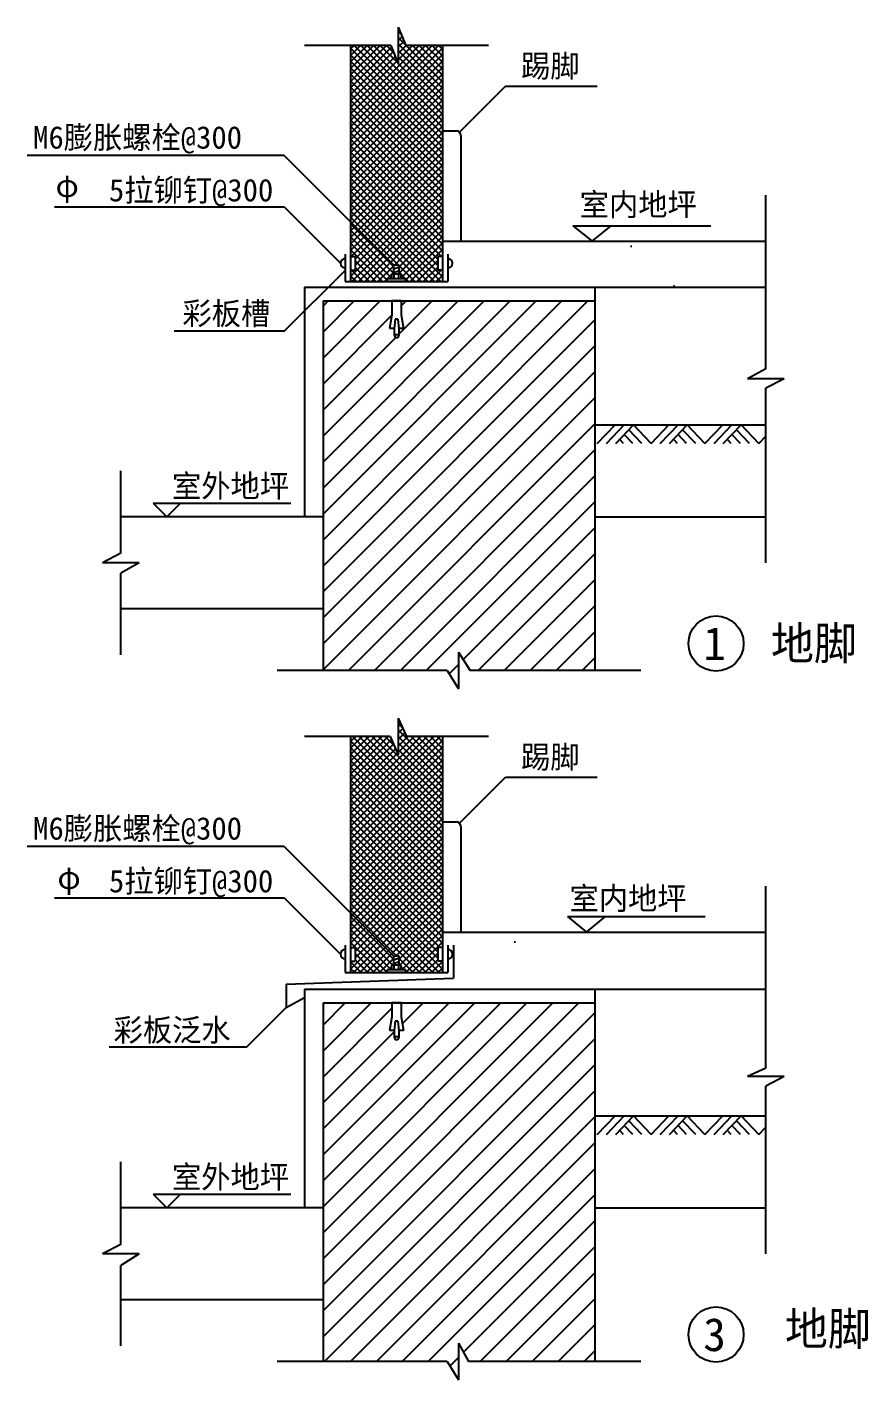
# Model space of a CAD drawing. Header units: metres. Extents: x 21 to 19230, y 1053 to 30390.
# Drawn here: x 21 to 9175, y 15668 to 30390 of the extents above; entities that cross this region are included whole.
import ezdxf

# ---------------------------------------------------------------- set-up
doc = ezdxf.new("R2010")
doc.units = ezdxf.units.M
for name, color, linetype in [('1', 2, 'Continuous'), ('2', 3, 'Continuous'), ('4', 5, 'Continuous'), ('5', 6, 'Continuous')]:
    doc.layers.add(name, color=color, linetype=linetype)

msp = doc.modelspace()

# ---------------------------------------------------------------- hatches: boundary and pattern name
at = {"layer": '2'}
h = msp.add_hatch(dxfattribs=at)
h.set_pattern_fill('AR-SAND', scale=100)
h.paths.add_polyline_path([(8063.73, 28059.31), (4542.72, 28059.31), (4542.72, 27619.31), (4602.72, 27619.31), (4602.72, 27869.31, -1), (4602.72, 27769.31), (4602.72, 27619.31), (4602.72, 27559.31), (8063.73, 27559.31)])
h.paths.add_polyline_path([(6202.72, 27559.31), (3301.36, 27559.31), (3042.72, 27300.67), (3042.72, 25059.31), (3242.72, 25059.31), (3242.72, 27409.31), (6202.72, 27409.31)])
h.paths.add_polyline_path([(3301.36, 27559.31), (3042.72, 27559.31), (3042.72, 27300.67)])
h = msp.add_hatch(dxfattribs=at)
h.set_pattern_fill('AR-SAND', scale=100)
h.paths.add_polyline_path([(6202.72, 19920.24), (3042.72, 19920.24), (3042.72, 17540.24), (3242.72, 17540.24), (3242.72, 19770.24), (6202.72, 19770.24)])
h.paths.add_polyline_path([(8063.73, 20540.24), (4662.72, 20540.24), (4662.72, 20400.24), (4662.72, 20040.24), (4662.72, 19920.24), (8063.73, 19920.24)])
at = {"layer": '5'}
h = msp.add_hatch(dxfattribs=at)
h.set_pattern_fill('AR-CONC', scale=150)
h.paths.add_polyline_path([(7863.73, 26560.84), (8063.73, 26610.84), (8063.73, 27559.31), (6202.72, 27559.31), (6202.72, 26059.31), (8063.73, 26059.31), (8063.73, 26510.84), (8263.73, 26560.84)])
h = msp.add_hatch(dxfattribs=at)
h.set_pattern_fill('AR-CONC', scale=150)
h.paths.add_polyline_path([(7863.73, 19041.77), (8063.73, 19091.77), (8063.73, 19920.24), (6202.72, 19920.24), (6202.72, 18540.24), (8063.73, 18540.24), (8063.73, 18991.77), (8263.73, 19041.77)])

# ---------------------------------------------------------------- linework, layer by layer
at = {"layer": '1'}
for p, q in [((3542.72, 30189.5), (3542.72, 27619.31)), ((4542.72, 30189.5), (4542.72, 27619.31)), ((3482.72, 27919.31), (3482.72, 27619.31)), ((4602.72, 27919.31), (4602.72, 27619.31)), ((3482.72, 27619.31), (4602.72, 27619.31)), ((3542.72, 22670.42), (3542.72, 20100.24)), ((4542.72, 22670.42), (4542.72, 20100.24)), ((3482.72, 20400.24), (3482.72, 20100.24)), ((4602.72, 20400.24), (4602.72, 20100.24)), ((4662.72, 20400.24), (4662.72, 20040.24)), ((2842.72, 19972.83), (4662.72, 20040.24)), ((3482.72, 20100.24), (4602.72, 20100.24)), ((2842.72, 19972.83), (2842.72, 19720.24)), ((2842.72, 19720.24), (3042.72, 19830.24))]:
    msp.add_line(p, q, dxfattribs=at)
at = {"layer": '2'}
for p, q in [((4059.54, 30389.5), (4144.82, 30189.5)), ((4059.54, 30389.5), (4059.54, 29989.5)), ((3982.72, 30189.5), (3042.72, 30189.5)), ((3982.72, 30189.5), (4059.54, 29989.5)), ((5042.72, 30189.5), (4144.82, 30189.5)), ((4728.07, 29244.67), (5228.07, 29744.67)), ((5228.07, 29744.67), (6228.07, 29744.67)), ((4542.72, 29259.31), (4692.72, 29259.31)), ((4742.72, 29209.31), (4742.72, 28059.31)), ((2820.6, 28991.43), (20.6, 28991.43)), ((2820.6, 28991.43), (4012.72, 27799.31)), ((320.6, 28431.43), (2820.6, 28431.43)), ((2820.6, 28431.43), (3432.72, 27819.31)), ((8063.73, 26669.05), (8063.73, 28559.31)), ((5963.29, 28227.86), (7463.29, 28227.86)), ((5963.29, 28227.86), (6171.47, 28059.33)), ((6171.47, 28059.33), (6379.65, 28227.86)), ((4542.72, 28059.31), (8063.73, 28059.31)), ((3542.72, 27894.31), (3592.72, 27894.31)), ((3592.72, 27894.31), (3592.72, 27744.31)), ((4542.72, 27894.31), (4492.72, 27894.31)), ((4492.72, 27894.31), (4492.72, 27744.31)), ((2820.6, 27078.56), (3482.72, 27740.67)), ((3542.72, 27744.31), (3592.72, 27744.31)), ((3992.72, 27649.31), (3992.72, 27699.31)), ((4092.72, 27699.31), (3992.72, 27699.31)), ((4072.72, 27799.31), (4012.72, 27799.31)), ((4012.72, 27699.31), (4012.72, 27799.31)), ((4012.72, 27759.31), (4072.72, 27779.31)), ((4012.72, 27719.31), (4072.72, 27739.31)), ((4017.72, 27649.31), (4017.72, 27699.31)), ((4067.72, 27649.31), (4067.72, 27699.31)), ((4072.72, 27699.31), (4072.72, 27799.31)), ((4092.72, 27649.31), (4092.72, 27699.31)), ((4542.72, 27744.31), (4492.72, 27744.31)), ((3042.72, 27559.31), (8063.73, 27559.31)), ((3042.72, 27559.31), (3042.72, 25059.31)), ((4142.72, 27649.31), (3942.72, 27649.31)), ((3942.72, 27619.31), (3942.72, 27649.31)), ((4142.72, 27619.31), (3942.72, 27619.31)), ((4142.72, 27619.31), (4142.72, 27649.31)), ((6202.72, 27559.31), (6202.72, 23386.84)), ((3242.72, 27409.31), (3242.72, 23386.84)), ((3242.72, 27409.31), (6202.72, 27409.31)), ((4092.72, 27409.31), (3992.72, 27409.31)), ((3992.72, 27409.31), (3992.72, 27259.31)), ((4092.72, 27409.31), (3992.72, 27409.31)), ((4092.72, 27409.31), (4092.72, 27259.31)), ((3992.72, 27259.31), (3967.72, 27109.31)), ((4092.72, 27259.31), (4117.72, 27109.31)), ((4017.72, 27109.31), (3967.72, 27109.31)), ((4027.72, 27209.31), (4017.72, 27109.31)), ((4017.72, 27109.31), (4017.72, 27039.31)), ((4057.72, 27209.31), (4027.72, 27209.31)), ((4057.72, 27209.31), (4067.72, 27109.31)), ((4117.72, 27109.31), (4067.72, 27109.31)), ((4067.72, 27109.31), (4067.72, 27039.31)), ((2820.6, 27078.56), (1620.6, 27078.56)), ((4017.72, 27039.31), (4027.72, 27009.31)), ((4067.72, 27039.31), (4017.72, 27039.31)), ((4057.72, 27009.31), (4027.72, 27009.31)), ((4067.72, 27039.31), (4057.72, 27009.31)), ((8063.73, 26669.05), (7863.73, 26560.84)), ((8263.73, 26560.84), (7863.73, 26560.84)), ((8263.73, 26560.84), (8063.73, 26460.09)), ((8063.73, 24559.31), (8063.73, 26460.09)), ((6202.72, 26059.31), (8063.73, 26059.31)), ((1042.72, 24666.21), (1042.72, 25559.31)), ((1392.72, 25209.31), (1542.72, 25059.31)), ((1392.72, 25209.31), (2892.72, 25209.31)), ((1542.72, 25059.31), (1692.72, 25209.31)), ((3242.72, 25059.31), (1042.72, 25059.31)), ((6202.72, 25059.31), (8063.73, 25059.31)), ((1042.72, 24666.21), (842.72, 24560.52)), ((1242.72, 24560.52), (842.72, 24560.52)), ((1242.72, 24560.52), (1042.72, 24446.37)), ((1042.72, 23559.31), (1042.72, 24446.37)), ((3242.72, 24059.31), (1042.72, 24059.31)), ((4717.06, 23586.84), (4842.96, 23386.84)), ((4717.06, 23586.84), (4717.06, 23186.84)), ((4595.58, 23386.84), (2742.72, 23386.84)), ((4595.58, 23386.84), (4717.06, 23186.84)), ((6702.72, 23386.84), (4842.96, 23386.84)), ((4059.54, 22870.42), (4059.54, 22470.42)), ((4059.54, 22870.42), (4151.52, 22670.42)), ((3975.37, 22670.42), (3042.72, 22670.42)), ((3975.37, 22670.42), (4059.54, 22470.42)), ((5042.72, 22670.42), (4151.52, 22670.42)), ((4728.07, 21725.6), (5228.07, 22225.6)), ((5228.07, 22225.6), (6228.07, 22225.6)), ((4542.72, 21740.24), (4692.72, 21740.24)), ((4742.72, 21690.24), (4742.72, 20540.24)), ((2820.6, 21472.36), (20.6, 21472.36)), ((2820.6, 21472.36), (4012.72, 20280.24)), ((320.6, 20912.36), (2820.6, 20912.36)), ((2820.6, 20912.36), (3432.72, 20300.24)), ((8063.73, 19058.7), (8063.73, 21040.24)), ((5903.02, 20709.53), (6111.19, 20541)), ((5903.02, 20709.53), (7403.02, 20709.53)), ((6111.19, 20541), (6319.37, 20709.53)), ((4542.72, 20540.24), (8063.73, 20540.24)), ((3542.72, 20375.24), (3592.72, 20375.24)), ((3592.72, 20375.24), (3592.72, 20225.24)), ((4542.72, 20375.24), (4492.72, 20375.24)), ((4492.72, 20375.24), (4492.72, 20225.24)), ((3542.72, 20225.24), (3592.72, 20225.24)), ((4092.72, 20180.24), (3992.72, 20180.24)), ((3992.72, 20130.24), (3992.72, 20180.24)), ((4012.72, 20180.24), (4012.72, 20280.24)), ((4072.72, 20280.24), (4012.72, 20280.24)), ((4012.72, 20240.24), (4072.72, 20260.24)), ((4012.72, 20200.24), (4072.72, 20220.24)), ((4017.72, 20130.24), (4017.72, 20180.24)), ((4067.72, 20130.24), (4067.72, 20180.24)), ((4072.72, 20180.24), (4072.72, 20280.24)), ((4092.72, 20130.24), (4092.72, 20180.24)), ((4542.72, 20225.24), (4492.72, 20225.24)), ((3942.72, 20100.24), (3942.72, 20130.24)), ((4142.72, 20130.24), (3942.72, 20130.24)), ((4142.72, 20100.24), (3942.72, 20100.24)), ((4142.72, 20100.24), (4142.72, 20130.24)), ((3042.72, 19920.24), (8063.73, 19920.24)), ((3042.72, 19920.24), (3042.72, 17540.24)), ((6202.72, 19920.24), (6202.72, 15867.77)), ((3242.72, 19770.24), (3242.72, 15867.77)), ((3242.72, 19770.24), (6202.72, 19770.24)), ((4092.72, 19770.24), (3992.72, 19770.24)), ((3992.72, 19770.24), (3992.72, 19620.24)), ((4092.72, 19770.24), (3992.72, 19770.24)), ((4092.72, 19770.24), (4092.72, 19620.24)), ((2413.31, 19290.84), (2842.72, 19720.24)), ((3992.72, 19620.24), (3967.72, 19470.24)), ((4092.72, 19620.24), (4117.72, 19470.24)), ((4017.72, 19470.24), (3967.72, 19470.24)), ((4027.72, 19570.24), (4017.72, 19470.24)), ((4017.72, 19470.24), (4017.72, 19400.24)), ((4057.72, 19570.24), (4027.72, 19570.24)), ((4057.72, 19570.24), (4067.72, 19470.24)), ((4117.72, 19470.24), (4067.72, 19470.24)), ((4067.72, 19470.24), (4067.72, 19400.24)), ((913.31, 19290.84), (2413.31, 19290.84)), ((4017.72, 19400.24), (4027.72, 19370.24)), ((4067.72, 19400.24), (4017.72, 19400.24)), ((4057.72, 19370.24), (4027.72, 19370.24)), ((4067.72, 19400.24), (4057.72, 19370.24)), ((8063.73, 19058.7), (7863.73, 18970.12)), ((8263.73, 18970.12), (7863.73, 18970.12)), ((8263.73, 18970.12), (8063.73, 18863.6)), ((8063.73, 17040.24), (8063.73, 18863.6)), ((6202.72, 18540.24), (8063.73, 18540.24)), ((1042.72, 17143.25), (1042.72, 18040.24)), ((1392.72, 17690.24), (1542.72, 17540.24)), ((1392.72, 17690.24), (2892.72, 17690.24)), ((1542.72, 17540.24), (1692.72, 17690.24)), ((3242.72, 17540.24), (1042.72, 17540.24)), ((6202.72, 17540.24), (8063.73, 17540.24)), ((1042.72, 17143.25), (842.72, 17041.44)), ((1242.72, 17041.44), (842.72, 17041.44)), ((1242.72, 17041.44), (1042.72, 16914.88)), ((1042.72, 16040.24), (1042.72, 16914.88)), ((3242.72, 16540.24), (1042.72, 16540.24)), ((4717.06, 16067.77), (4827.7, 15867.77)), ((4717.06, 16067.77), (4717.06, 15667.77)), ((4594.31, 15867.77), (2742.72, 15867.77)), ((4594.31, 15867.77), (4717.06, 15667.77)), ((6702.72, 15867.77), (4827.7, 15867.77))]:
    msp.add_line(p, q, dxfattribs=at)
for centre, start, end in [((4692.72, 29209.31), 0, 90), ((3482.72, 27819.31), 90, 270), ((4602.72, 27819.31), 270, 90), ((4692.72, 21690.24), 0, 90), ((3482.72, 20300.24), 90, 270), ((4602.72, 20300.24), 270, 90)]:
    msp.add_arc(centre, 50, start, end, dxfattribs=at)
at = {"layer": '4'}
for centre in [(7521.05, 23681.06), (7521.05, 16161.99)]:
    msp.add_circle(centre, 300, dxfattribs=at)
at = {"layer": '5'}
for p, q in [((4059.54, 30384.8), (4060.48, 30385.74)), ((4089.14, 30318.68), (4059.54, 30348.28)), ((4059.54, 30314.09), (4082.08, 30336.63)), ((3542.72, 30150.82), (3581.39, 30189.5)), ((3542.72, 30080.11), (3652.1, 30189.5)), ((3542.72, 30009.4), (3722.82, 30189.5)), ((3542.72, 29938.69), (3793.53, 30189.5)), ((3542.72, 29867.98), (3864.24, 30189.5)), ((3542.72, 29797.27), (3934.95, 30189.5)), ((3542.72, 29443.71), (4288.5, 30189.5)), ((3542.72, 29373), (4359.21, 30189.5)), ((3542.72, 29302.29), (4429.92, 30189.5)), ((3542.72, 29231.58), (4500.63, 30189.5)), ((4542.72, 29228.71), (3581.93, 30189.5)), ((4542.72, 29299.42), (3652.64, 30189.5)), ((4542.72, 29370.13), (3723.35, 30189.5)), ((4542.72, 29440.84), (3794.06, 30189.5)), ((4055.46, 29998.81), (3864.77, 30189.5)), ((4010.92, 30114.06), (3935.48, 30189.5)), ((4059.54, 30243.38), (4103.23, 30287.07)), ((4143.77, 30193.34), (4059.54, 30277.57)), ((4059.54, 30172.67), (4124.38, 30237.51)), ((4542.72, 29723.68), (4059.54, 30206.85)), ((4059.54, 30101.96), (4147.08, 30189.5)), ((4059.54, 30031.25), (4217.79, 30189.5)), ((4542.72, 29794.39), (4147.61, 30189.5)), ((4542.72, 29865.1), (4218.32, 30189.5)), ((4542.72, 29935.81), (4289.03, 30189.5)), ((4542.72, 30006.53), (4359.75, 30189.5)), ((4542.72, 30077.24), (4430.46, 30189.5)), ((4542.72, 30147.95), (4501.17, 30189.5)), ((3542.72, 29726.56), (3987.63, 30171.47)), ((3542.72, 29160.87), (4542.72, 30160.87)), ((4542.72, 29158), (3542.72, 30158)), ((3542.72, 29655.84), (4007.04, 30120.17)), ((3542.72, 29090.16), (4542.72, 30090.16)), ((4542.72, 29087.29), (3542.72, 30087.29)), ((3542.72, 29585.13), (4028.32, 30070.74)), ((4542.72, 29652.97), (4059.54, 30136.14)), ((4542.72, 29582.26), (4059.54, 30065.43)), ((3542.72, 29019.45), (4542.72, 30019.45)), ((3542.72, 29514.42), (4046.31, 30018.02)), ((4542.72, 29016.58), (3542.72, 30016.58)), ((3542.72, 28948.74), (4542.72, 29948.74)), ((4542.72, 28945.87), (3542.72, 29945.87)), ((4542.72, 29511.55), (4059.54, 29994.72)), ((3542.72, 28878.03), (4542.72, 29878.03)), ((4542.72, 28875.15), (3542.72, 29875.15)), ((3542.72, 28807.32), (4542.72, 29807.32)), ((4542.72, 28804.44), (3542.72, 29804.44)), ((3542.72, 28736.61), (4542.72, 29736.61)), ((4542.72, 28733.73), (3542.72, 29733.73)), ((3542.72, 28665.89), (4542.72, 29665.89)), ((4542.72, 28663.02), (3542.72, 29663.02)), ((3542.72, 28595.18), (4542.72, 29595.18)), ((4542.72, 28592.31), (3542.72, 29592.31)), ((3542.72, 28524.47), (4542.72, 29524.47)), ((4542.72, 28521.6), (3542.72, 29521.6)), ((3542.72, 28453.76), (4542.72, 29453.76)), ((4542.72, 28450.89), (3542.72, 29450.89)), ((3542.72, 28383.05), (4542.72, 29383.05)), ((4542.72, 28380.18), (3542.72, 29380.18)), ((3542.72, 28312.34), (4542.72, 29312.34)), ((4542.72, 28309.47), (3542.72, 29309.47)), ((4542.72, 28238.76), (3542.72, 29238.76)), ((4542.72, 28168.05), (3542.72, 29168.05)), ((3556.56, 28255.47), (4542.72, 29241.63)), ((3591.91, 28220.12), (4542.72, 29170.92)), ((4542.72, 28097.34), (3542.72, 29097.34)), ((4542.72, 28026.63), (3542.72, 29026.63)), ((3627.27, 28184.76), (4542.72, 29100.21)), ((3662.62, 28149.41), (4542.72, 29029.5)), ((4542.72, 27955.92), (3542.72, 28955.92)), ((4533.61, 27894.31), (3542.72, 28885.21)), ((3697.98, 28114.05), (4542.72, 28958.79)), ((3733.33, 28078.7), (4542.72, 28888.08)), ((4492.72, 27864.49), (3542.72, 28814.49)), ((4492.72, 27793.78), (3542.72, 28743.78)), ((3768.69, 28043.34), (4542.72, 28817.37)), ((3804.05, 28007.99), (4542.72, 28746.66)), ((4542.72, 27673.07), (3542.72, 28673.07)), ((4525.76, 27619.31), (3542.72, 28602.36)), ((3839.4, 27972.63), (4542.72, 28675.95)), ((3874.76, 27937.27), (4542.72, 28605.23)), ((4455.05, 27619.31), (3542.72, 28531.65)), ((4384.34, 27619.31), (3542.72, 28460.94)), ((3910.11, 27901.92), (4542.72, 28534.52)), ((3945.47, 27866.56), (4542.72, 28463.81)), ((4313.63, 27619.31), (3542.72, 28390.23)), ((4062.92, 27799.31), (3542.72, 28319.52)), ((3980.82, 27831.21), (4542.72, 28393.1)), ((4019.64, 27799.31), (4542.72, 28322.39)), ((3542.72, 28241.63), (3556.56, 28255.47)), ((4012.72, 27778.81), (3542.72, 28248.81)), ((3542.72, 28170.92), (3591.91, 28220.12)), ((3542.72, 28100.21), (3627.27, 28184.76)), ((4012.72, 27708.1), (3542.72, 28178.1)), ((3542.72, 28029.5), (3662.62, 28149.41)), ((4072.72, 27781.68), (4542.72, 28251.68)), ((4072.72, 27710.97), (4542.72, 28180.97)), ((3542.72, 27958.79), (3697.98, 28114.05)), ((3992.72, 27657.39), (3542.72, 28107.39)), ((3942.72, 27636.68), (3542.72, 28036.68)), ((3542.72, 27675.95), (3839.4, 27972.63)), ((3548.95, 27894.31), (3733.33, 28078.7)), ((3592.72, 27867.37), (3768.69, 28043.34)), ((3592.72, 27796.66), (3804.05, 28007.99)), ((4092.72, 27660.26), (4542.72, 28110.26)), ((4142.72, 27639.55), (4542.72, 28039.55)), ((3889.37, 27619.31), (3542.72, 27965.97)), ((3543.66, 27894.31), (3542.72, 27895.26)), ((3556.8, 27619.31), (3874.76, 27937.27)), ((3818.66, 27619.31), (3592.72, 27845.26)), ((3627.51, 27619.31), (3910.11, 27901.92)), ((3698.22, 27619.31), (3945.47, 27866.56)), ((3768.93, 27619.31), (3980.82, 27831.21)), ((4193.19, 27619.31), (4542.72, 27968.84)), ((4263.9, 27619.31), (4492.72, 27848.13)), ((4538.9, 27894.31), (4542.72, 27898.13)), ((3606.53, 27619.31), (3542.72, 27683.12)), ((3677.24, 27619.31), (3552.24, 27744.31)), ((3747.95, 27619.31), (3592.72, 27774.55)), ((3839.64, 27619.31), (4012.72, 27792.39)), ((3910.35, 27619.31), (4012.72, 27721.68)), ((4242.92, 27619.31), (4072.72, 27789.52)), ((4092.21, 27699.31), (4072.72, 27718.81)), ((4142.21, 27649.31), (4092.72, 27698.81)), ((4334.61, 27619.31), (4492.72, 27777.42)), ((4405.32, 27619.31), (4530.32, 27744.31)), ((4476.03, 27619.31), (4542.72, 27686)), ((4542.72, 27743.78), (4542.19, 27744.31)), ((4172.21, 27619.31), (4142.72, 27648.81)), ((3242.72, 27353.25), (3298.78, 27409.31)), ((3242.72, 27070.41), (3581.62, 27409.31)), ((3242.72, 26787.56), (3864.47, 27409.31)), ((3242.72, 25939.03), (4713, 27409.31)), ((3242.72, 25656.19), (4995.84, 27409.31)), ((3242.72, 25373.35), (5278.68, 27409.31)), ((3242.72, 25090.51), (5561.52, 27409.31)), ((3242.72, 24807.66), (5844.37, 27409.31)), ((3242.72, 24524.82), (6127.21, 27409.31)), ((4067.72, 27046.88), (4430.15, 27409.31)), ((4092.72, 27354.72), (4147.31, 27409.31)), ((3242.72, 26504.72), (3991.8, 27253.8)), ((3242.72, 24241.98), (6202.72, 27201.98)), ((3242.72, 26221.88), (4030.15, 27009.31)), ((3242.72, 23959.14), (6202.72, 26919.14)), ((3242.72, 23676.29), (6202.72, 26636.29)), ((3242.72, 23393.45), (6202.72, 26353.45)), ((3518.95, 23386.84), (6202.72, 26070.61)), ((6228.72, 25859.31), (6421.71, 26059.31)), ((6328.72, 25859.31), (6521.71, 26059.31)), ((6428.72, 25859.31), (6621.71, 26059.31)), ((6814.71, 25859.31), (6621.71, 26059.31)), ((6814.72, 25859.31), (7007.71, 26059.31)), ((6914.72, 25859.31), (7107.71, 26059.31)), ((7014.72, 25859.31), (7207.71, 26059.31)), ((7400.71, 25859.31), (7207.71, 26059.31)), ((7400.72, 25859.31), (7593.71, 26059.31)), ((7500.72, 25859.31), (7693.71, 26059.31)), ((7600.72, 25859.31), (7793.71, 26059.31)), ((7986.71, 25859.31), (7793.71, 26059.31)), ((6614.71, 25859.31), (6521.71, 25955.68)), ((6714.71, 25859.31), (6571.71, 26007.5)), ((7200.71, 25859.31), (7107.71, 25955.68)), ((7300.71, 25859.31), (7157.71, 26007.5)), ((7786.71, 25859.31), (7693.71, 25955.68)), ((7886.71, 25859.31), (7743.71, 26007.5)), ((7986.72, 25859.31), (8063.73, 25939.12)), ((3801.79, 23386.84), (6202.72, 25787.76)), ((6514.71, 25859.31), (6471.71, 25903.87)), ((7100.71, 25859.31), (7057.71, 25903.87)), ((7686.71, 25859.31), (7643.71, 25903.87)), ((4084.63, 23386.84), (6202.72, 25504.92)), ((4367.48, 23386.84), (6202.72, 25222.08)), ((4769.22, 23505.74), (6202.72, 24939.24)), ((4933.16, 23386.84), (6202.72, 24656.39)), ((5216.01, 23386.84), (6202.72, 24373.55)), ((5498.85, 23386.84), (6202.72, 24090.71)), ((5781.69, 23386.84), (6202.72, 23807.87)), ((4616.58, 23353.1), (4717.06, 23453.58)), ((6064.53, 23386.84), (6202.72, 23525.02)), ((4059.54, 22848.28), (4066.46, 22855.2)), ((4109.11, 22762.19), (4059.54, 22811.75)), ((4059.54, 22777.57), (4088.46, 22806.48)), ((4059.54, 22706.86), (4110.9, 22758.22)), ((4102.67, 22697.91), (4059.54, 22741.04)), ((4059.54, 22636.15), (4132.76, 22709.36)), ((4542.72, 22257.87), (4103.42, 22697.17)), ((3542.72, 22614.29), (3598.85, 22670.42)), ((3542.72, 22543.58), (3669.56, 22670.42)), ((3542.72, 22472.87), (3740.27, 22670.42)), ((3542.72, 22402.16), (3810.98, 22670.42)), ((3542.72, 22331.45), (3881.69, 22670.42)), ((3542.72, 22260.74), (3952.4, 22670.42)), ((3542.72, 21907.19), (4305.95, 22670.42)), ((3542.72, 21836.48), (4376.66, 22670.42)), ((3542.72, 21765.77), (4447.37, 22670.42)), ((3542.72, 21695.06), (4518.08, 22670.42)), ((3542.72, 22190.03), (3988.28, 22635.59)), ((3542.72, 21624.35), (4542.72, 22624.35)), ((4542.72, 21621.47), (3542.72, 22621.47)), ((3542.72, 22119.32), (4009.19, 22585.79)), ((3542.72, 21553.63), (4542.72, 22553.63)), ((4542.72, 21550.76), (3542.72, 22550.76)), ((3542.72, 22048.61), (4030.11, 22536)), ((4542.72, 21692.18), (3564.48, 22670.42)), ((4542.72, 21762.89), (3635.19, 22670.42)), ((4542.72, 21833.61), (3705.9, 22670.42)), ((4542.72, 21904.32), (3776.61, 22670.42)), ((4542.72, 21975.03), (3847.32, 22670.42)), ((4014.56, 22573.89), (3918.03, 22670.42)), ((4059.54, 22565.44), (4164.53, 22670.42)), ((4059.54, 22494.73), (4235.24, 22670.42)), ((4542.72, 22187.16), (4059.54, 22670.33)), ((4542.72, 22116.45), (4059.54, 22599.62)), ((4542.72, 22045.74), (4059.54, 22528.91)), ((4542.72, 22328.58), (4200.87, 22670.42)), ((4542.72, 22399.29), (4271.58, 22670.42)), ((4542.72, 22470), (4342.29, 22670.42)), ((4542.72, 22540.71), (4413, 22670.42)), ((4542.72, 22611.42), (4483.71, 22670.42)), ((3542.72, 21977.9), (4051, 22486.18)), ((3542.72, 21482.92), (4542.72, 22482.92)), ((4542.72, 21480.05), (3542.72, 22480.05)), ((3542.72, 21412.21), (4542.72, 22412.21)), ((4542.72, 21409.34), (3542.72, 22409.34)), ((3542.72, 21341.5), (4542.72, 22341.5)), ((4542.72, 21338.63), (3542.72, 22338.63)), ((3542.72, 21270.79), (4542.72, 22270.79)), ((4542.72, 21267.92), (3542.72, 22267.92)), ((3542.72, 21200.08), (4542.72, 22200.08)), ((4542.72, 21197.21), (3542.72, 22197.21)), ((3542.72, 21129.37), (4542.72, 22129.37)), ((4542.72, 21126.5), (3542.72, 22126.5)), ((3542.72, 21058.66), (4542.72, 22058.66)), ((4542.72, 21055.79), (3542.72, 22055.79)), ((3542.72, 20987.95), (4542.72, 21987.95)), ((4542.72, 20985.08), (3542.72, 21985.08)), ((3542.72, 20917.24), (4542.72, 21917.24)), ((4542.72, 20914.37), (3542.72, 21914.37)), ((3542.72, 20846.53), (4542.72, 21846.53)), ((4542.72, 20843.66), (3542.72, 21843.66)), ((3542.72, 20775.82), (4542.72, 21775.82)), ((4542.72, 20772.95), (3542.72, 21772.95)), ((4542.72, 20702.23), (3542.72, 21702.23)), ((3565.28, 20727.67), (4542.72, 21705.11)), ((4542.72, 20631.52), (3542.72, 21631.52)), ((4542.72, 20560.81), (3542.72, 21560.81)), ((3600.64, 20692.32), (4542.72, 21634.4)), ((3635.99, 20656.96), (4542.72, 21563.69)), ((4542.72, 20490.1), (3542.72, 21490.1)), ((4542.72, 20419.39), (3542.72, 21419.39)), ((4516.16, 20375.24), (3542.72, 21348.68)), ((3671.35, 20621.61), (4542.72, 21492.97)), ((3706.71, 20586.25), (4542.72, 21422.26)), ((3742.06, 20550.9), (4542.72, 21351.55)), ((4492.72, 20327.97), (3542.72, 21277.97)), ((4492.72, 20257.26), (3542.72, 21207.26)), ((3777.42, 20515.54), (4542.72, 21280.84)), ((3812.77, 20480.19), (4542.72, 21210.13)), ((4542.72, 20136.55), (3542.72, 21136.55)), ((4508.31, 20100.24), (3542.72, 21065.84)), ((3848.13, 20444.83), (4542.72, 21139.42)), ((3883.48, 20409.48), (4542.72, 21068.71)), ((4437.6, 20100.24), (3542.72, 20995.13)), ((4366.89, 20100.24), (3542.72, 20924.42)), ((3918.84, 20374.12), (4542.72, 20998)), ((3954.19, 20338.77), (4542.72, 20927.29)), ((4296.18, 20100.24), (3542.72, 20853.71)), ((4045.47, 20280.24), (3542.72, 20783)), ((3989.55, 20303.41), (4542.72, 20856.58)), ((4037.09, 20280.24), (4542.72, 20785.87)), ((3542.72, 20705.11), (3565.28, 20727.67)), ((4012.72, 20242.28), (3542.72, 20712.28)), ((3542.72, 20634.4), (3600.64, 20692.32)), ((3542.72, 20563.69), (3635.99, 20656.96)), ((4004.05, 20180.24), (3542.72, 20641.57)), ((3542.72, 20492.97), (3671.35, 20621.61)), ((4072.72, 20245.16), (4542.72, 20715.16)), ((4078.51, 20180.24), (4542.72, 20644.45)), ((3542.72, 20422.26), (3706.71, 20586.25)), ((3983.34, 20130.24), (3542.72, 20570.86)), ((3942.63, 20100.24), (3542.72, 20500.15)), ((3566.41, 20375.24), (3742.06, 20550.9)), ((3592.72, 20330.84), (3777.42, 20515.54)), ((3592.72, 20260.13), (3812.77, 20480.19)), ((4099.22, 20130.24), (4542.72, 20573.74)), ((4142.72, 20103.03), (4542.72, 20503.03)), ((3542.72, 20139.42), (3848.13, 20444.83)), ((3871.92, 20100.24), (3542.72, 20429.44)), ((3574.25, 20100.24), (3883.48, 20409.48)), ((3644.96, 20100.24), (3918.84, 20374.12)), ((3715.67, 20100.24), (3954.19, 20338.77)), ((4210.64, 20100.24), (4542.72, 20432.31)), ((3542.72, 20210.13), (3557.83, 20225.24)), ((3659.78, 20100.24), (3542.72, 20217.31)), ((3801.21, 20100.24), (3592.72, 20308.73)), ((3730.5, 20100.24), (3592.72, 20238.02)), ((3786.38, 20100.24), (3989.55, 20303.41)), ((3857.09, 20100.24), (4012.72, 20255.87)), ((4007.8, 20180.24), (4012.72, 20185.16)), ((4225.47, 20100.24), (4072.72, 20253)), ((4074.76, 20180.24), (4072.72, 20182.28)), ((4281.35, 20100.24), (4492.72, 20311.6)), ((4352.07, 20100.24), (4492.72, 20240.89)), ((4422.78, 20100.24), (4542.72, 20220.18)), ((4542.72, 20207.26), (4524.73, 20225.24)), ((3589.07, 20100.24), (3542.72, 20146.6)), ((3927.8, 20100.24), (3942.72, 20115.16)), ((3957.8, 20130.24), (3992.72, 20165.16)), ((4124.76, 20130.24), (4092.72, 20162.28)), ((4154.76, 20100.24), (4142.72, 20112.28)), ((4493.49, 20100.24), (4542.72, 20149.47)), ((3242.72, 19529.95), (3483.01, 19770.24)), ((3242.72, 19247.1), (3765.86, 19770.24)), ((3242.72, 18398.57), (4614.38, 19770.24)), ((3242.72, 18115.73), (4897.23, 19770.24)), ((3242.72, 17832.89), (5180.07, 19770.24)), ((3242.72, 17550.05), (5462.91, 19770.24)), ((3242.72, 17267.2), (5745.75, 19770.24)), ((3242.72, 16984.36), (6028.6, 19770.24)), ((4105.41, 19544.11), (4331.54, 19770.24)), ((3242.72, 18964.26), (3992.72, 19714.26)), ((3242.72, 16701.52), (6202.72, 19661.52)), ((3242.72, 18681.42), (4017.72, 19456.42)), ((3242.72, 16418.68), (6202.72, 19378.68)), ((3242.72, 16135.83), (6202.72, 19095.83)), ((3257.49, 15867.77), (6202.72, 18812.99)), ((3540.34, 15867.77), (6202.72, 18530.15)), ((6228.72, 18340.24), (6421.71, 18540.24)), ((6328.72, 18340.24), (6521.71, 18540.24)), ((6428.72, 18340.24), (6621.71, 18540.24)), ((6614.71, 18340.24), (6521.71, 18436.61)), ((6714.71, 18340.24), (6571.71, 18488.43)), ((6814.71, 18340.24), (6621.71, 18540.24)), ((6814.72, 18340.24), (7007.71, 18540.24)), ((6914.72, 18340.24), (7107.71, 18540.24)), ((7014.72, 18340.24), (7207.71, 18540.24)), ((7200.71, 18340.24), (7107.71, 18436.61)), ((7300.71, 18340.24), (7157.71, 18488.43)), ((7400.71, 18340.24), (7207.71, 18540.24)), ((7400.72, 18340.24), (7593.71, 18540.24)), ((7500.72, 18340.24), (7693.71, 18540.24)), ((7600.72, 18340.24), (7793.71, 18540.24)), ((7786.71, 18340.24), (7693.71, 18436.61)), ((7886.71, 18340.24), (7743.71, 18488.43)), ((7986.71, 18340.24), (7793.71, 18540.24)), ((7986.72, 18340.24), (8063.73, 18420.05)), ((6514.71, 18340.24), (6471.71, 18384.8)), ((7100.71, 18340.24), (7057.71, 18384.8)), ((7686.71, 18340.24), (7643.71, 18384.8)), ((3823.18, 15867.77), (6202.72, 18247.3)), ((4106.02, 15867.77), (6202.72, 17964.46)), ((4388.87, 15867.77), (6202.72, 17681.62)), ((4772.83, 15968.9), (6202.72, 17398.78)), ((4954.55, 15867.77), (6202.72, 17115.93)), ((5237.39, 15867.77), (6202.72, 16833.09)), ((5520.24, 15867.77), (6202.72, 16550.25)), ((5803.08, 15867.77), (6202.72, 16267.41)), ((4625.78, 15821.84), (4717.06, 15913.12)), ((6085.92, 15867.77), (6202.72, 15984.56))]:
    msp.add_line(p, q, dxfattribs=at)

# ---------------------------------------------------------------- texts
at = {"layer": '4'}
for s, height, p in [('踢脚', 245, (5398.99, 29843.52)), ('M6膨胀螺栓@300', 245, (87.15, 29066.34)), ('φ', 245, (330.92, 28540.52)), ('   5拉铆钉@300', 245, (412.17, 28492.66)), ('室内地坪', 245, (6037.86, 28336.56)), ('彩板槽', 245, (1712.73, 27150.34)), ('室外地坪', 245, (1599.08, 25272.98)), ('1', 360, (7382.89, 23501.06)), ('地脚', 360, (8119.54, 23504.83)), ('踢脚', 245, (5398.99, 22324.45)), ('M6膨胀螺栓@300', 245, (87.15, 21547.27)), ('φ', 245, (351.41, 21010.78)), ('   5拉铆钉@300', 245, (412.17, 20973.58)), ('室内地坪', 245, (5926.37, 20785.72)), ('彩板泛水', 245, (963.07, 19353.18)), ('室外地坪', 245, (1599.08, 17753.91)), ('地脚', 360, (8271.05, 16045.29)), ('3', 360, (7382.89, 15981.99))]:
    msp.add_text(s, height=height, dxfattribs=at).set_placement(p)

doc.saveas('drawing.dxf')
